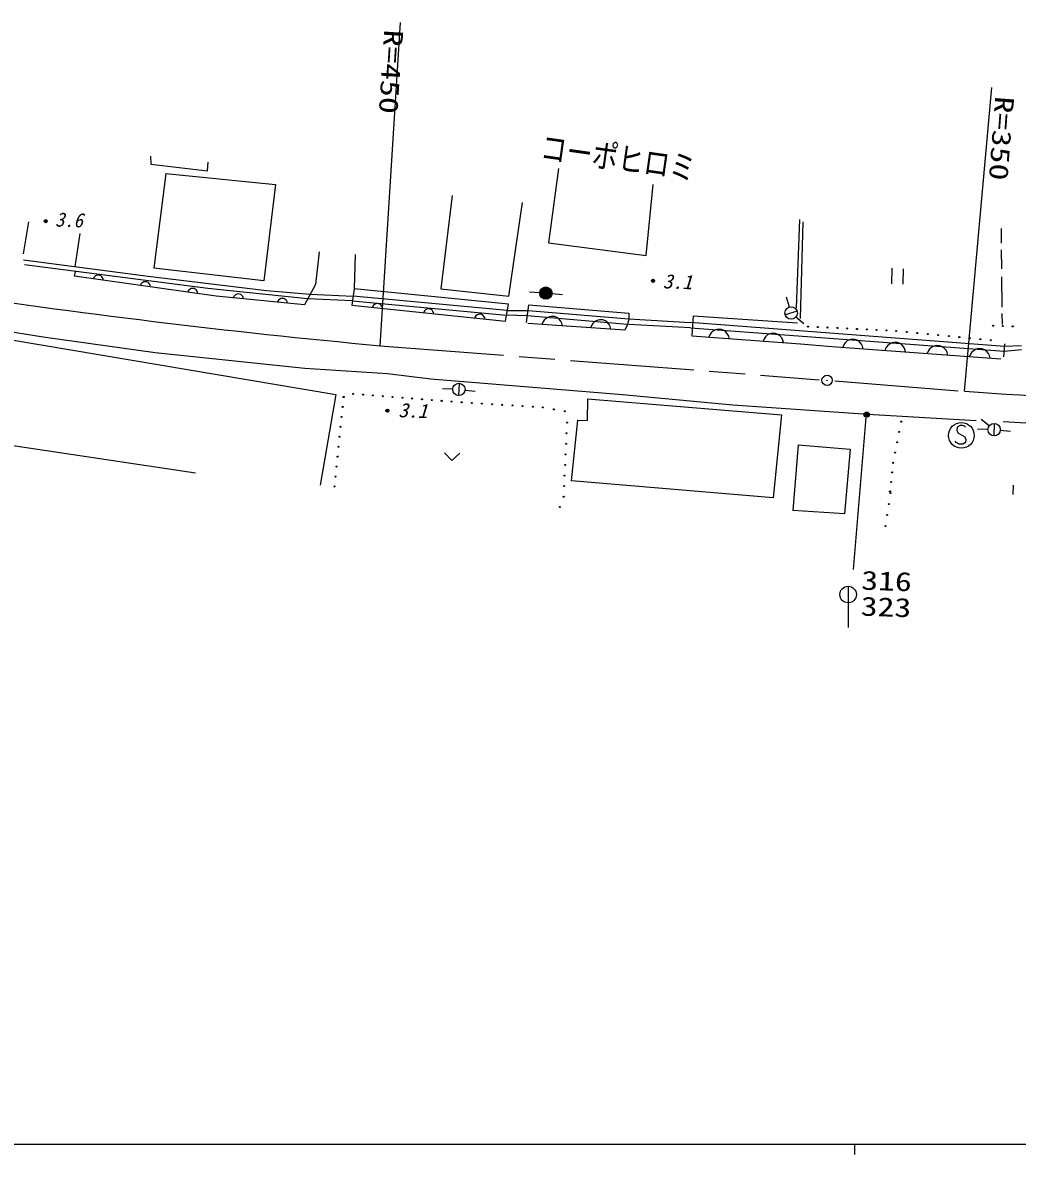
# Model space of a CAD drawing. Units: millimetres, scale not verified. Extents: x 40000 to 680000, y 20000 to 380000.
# Drawn here: x 187274 to 283793, y 204000 to 313862 of the extents above; entities that cross this region are included whole.
import ezdxf
from ezdxf.enums import TextEntityAlignment as Align

# ---------------------------------------------------------------- set-up
doc = ezdxf.new("R2010")
doc.units = ezdxf.units.MM
doc.header["$LTSCALE"] = 1000
doc.linetypes.add('CHAIN', pattern=[18.5, 12, -1.5, 3.5, -1.5])
doc.linetypes.add('DASHED', pattern=[7.5, 6, -1.5])
for name, color, linetype, lineweight in [('M-BGD', 7, 'Continuous', 25), ('M-BGD-EXST', 2, 'Continuous', 25), ('M-BMK', 3, 'CHAIN', 25), ('M-BMK-SRVR', 3, 'Continuous', 25), ('M-STR-HTXT', 5, 'Continuous', 25), ('M-STR-STRC', 5, 'Continuous', 25), ('M-TTL-BAND', 7, 'Continuous', 25)]:
    doc.layers.add(name, color=color, linetype=linetype, lineweight=lineweight)
doc.styles.add('ＭＳ ゴシック', font='')
doc.styles.get('ＭＳ ゴシック').set_extended_font_data('MS Gothic')

# ---------------------------------------------------------------- blocks, each defined once
blk = doc.blocks.new('110')
at = {"color": 7, "linetype": 'Continuous', "lineweight": 25}
blk.add_circle((0, 0), 0.05, dxfattribs=at)
blk = doc.blocks.new('210')
at = {"color": 7, "linetype": 'Continuous', "lineweight": 25}
blk.add_circle((0, 0), 0.05, dxfattribs=at)
blk = doc.blocks.new('310')
at = {"color": 7, "linetype": 'Continuous', "lineweight": 25}
blk.add_circle((0, 0), 0.05, dxfattribs=at)
blk = doc.blocks.new('410')
at = {"color": 7, "linetype": 'Continuous', "lineweight": 25}
blk.add_circle((0, 0), 0.05, dxfattribs=at)
blk = doc.blocks.new('91')
at = {"color": 7, "linetype": 'Continuous', "lineweight": 25}
blk.add_circle((0, 0), 0.05, dxfattribs=at)
blk = doc.blocks.new('101')
at = {"color": 7, "linetype": 'Continuous', "lineweight": 25}
blk.add_circle((0, 0), 0.05, dxfattribs=at)
blk = doc.blocks.new('111')
at = {"color": 7, "linetype": 'Continuous', "lineweight": 25}
blk.add_circle((0, 0), 0.05, dxfattribs=at)
blk = doc.blocks.new('131')
at = {"color": 7, "linetype": 'Continuous', "lineweight": 25}
blk.add_circle((0, 0), 0.05, dxfattribs=at)
blk = doc.blocks.new('141')
at = {"color": 7, "linetype": 'Continuous', "lineweight": 25}
blk.add_circle((0, 0), 0.05, dxfattribs=at)
blk = doc.blocks.new('151')
at = {"color": 7, "linetype": 'Continuous', "lineweight": 25}
blk.add_circle((0, 0), 0.05, dxfattribs=at)
blk = doc.blocks.new('161')
at = {"color": 7, "linetype": 'Continuous', "lineweight": 25}
blk.add_circle((0, 0), 0.05, dxfattribs=at)
blk = doc.blocks.new('171')
at = {"color": 7, "linetype": 'Continuous', "lineweight": 25}
blk.add_circle((0, 0), 0.05, dxfattribs=at)
blk = doc.blocks.new('181')
at = {"color": 7, "linetype": 'Continuous', "lineweight": 25}
blk.add_circle((0, 0), 0.05, dxfattribs=at)
blk = doc.blocks.new('191')
at = {"color": 7, "linetype": 'Continuous', "lineweight": 25}
blk.add_circle((0, 0), 0.05, dxfattribs=at)
blk = doc.blocks.new('201')
at = {"color": 7, "linetype": 'Continuous', "lineweight": 25}
blk.add_circle((0, 0), 0.05, dxfattribs=at)
blk = doc.blocks.new('211')
at = {"color": 7, "linetype": 'Continuous', "lineweight": 25}
blk.add_circle((0, 0), 0.05, dxfattribs=at)
blk = doc.blocks.new('221')
at = {"color": 7, "linetype": 'Continuous', "lineweight": 25}
blk.add_circle((0, 0), 0.05, dxfattribs=at)

msp = doc.modelspace()

# ---------------------------------------------------------------- linework, layer by layer
at = {"layer": 'M-BGD'}
for p, q in [((199692, 300893), (199697, 300139)), ((199697, 300139), (205200, 299476)), ((205200, 299476), (205292, 300321)), ((201172, 299209), (200012, 290016)), ((201172, 299209), (211810, 298146)), ((239265, 299712), (238308, 292481)), ((211810, 298146), (210676, 288795)), ((247783, 291267), (248465, 298161)), ((228938, 297090), (227867, 288022)), ((234436, 287321), (235790, 296411)), ((187830, 294541), (187335, 291426)), ((262652, 294750), (262326, 286173)), ((262740, 285147), (263001, 294535)), ((192382, 290167), (192845, 293395)), ((282211, 293866), (282225, 292467)), ((238308, 292481), (247783, 291267)), ((216044, 291598), (215676, 288435)), ((219535, 291367), (219435, 288012)), ((282232, 291807), (282250, 289971)), ((187357, 290824), (199448, 289243)), ((205244, 288053), (187443, 290362)), ((192314, 289251), (192408, 289718)), ((206066, 287311), (192314, 289251)), ((194167, 289110), (194110, 288997)), ((194240, 289201), (194167, 289110)), ((194353, 289286), (194240, 289201)), ((194461, 289332), (194353, 289286)), ((194585, 289354), (194461, 289332)), ((194743, 289332), (194585, 289354)), ((194857, 289276), (194743, 289332)), ((194947, 289202), (194857, 289276)), ((195032, 289089), (194947, 289202)), ((195078, 288982), (195032, 289089)), ((195101, 288858), (195078, 288982)), ((199448, 289243), (210944, 287854)), ((210676, 288795), (200012, 290016)), ((271622, 290013), (271570, 288514)), ((272709, 288475), (272761, 289974)), ((282258, 289182), (282288, 286250)), ((198751, 288464), (198695, 288351)), ((198824, 288555), (198751, 288464)), ((198937, 288640), (198824, 288555)), ((199045, 288685), (198937, 288640)), ((199169, 288708), (199045, 288685)), ((199327, 288686), (199169, 288708)), ((199441, 288629), (199327, 288686)), ((199531, 288556), (199441, 288629)), ((199616, 288443), (199531, 288556)), ((199662, 288335), (199616, 288443)), ((199685, 288211), (199662, 288335)), ((203408, 287908), (203335, 287817)), ((203521, 287993), (203408, 287908)), ((203629, 288039), (203521, 287993)), ((203753, 288061), (203629, 288039)), ((203912, 288039), (203753, 288061)), ((204025, 287983), (203912, 288039)), ((204115, 287909), (204025, 287983)), ((204200, 287796), (204115, 287909)), ((214930, 287036), (205244, 288053)), ((210944, 287854), (215175, 287497)), ((215676, 288435), (214620, 286454)), ((219435, 288012), (219204, 286421)), ((234408, 286527), (219435, 288012)), ((227867, 288022), (234436, 287321)), ((203335, 287817), (203279, 287704)), ((204246, 287689), (204200, 287796)), ((204269, 287565), (204246, 287689)), ((214620, 286454), (206066, 287311)), ((207758, 287262), (207707, 287147)), ((207828, 287356), (207758, 287262)), ((207938, 287445), (207828, 287356)), ((208043, 287495), (207938, 287445)), ((208166, 287523), (208043, 287495)), ((208326, 287507), (208166, 287523)), ((208441, 287455), (208326, 287507)), ((208535, 287385), (208441, 287455)), ((208624, 287276), (208535, 287385)), ((208674, 287171), (208624, 287276)), ((208702, 287047), (208674, 287171)), ((212035, 286834), (211984, 286718)), ((212105, 286927), (212035, 286834)), ((212214, 287017), (212105, 286927)), ((212320, 287067), (212214, 287017)), ((212443, 287095), (212320, 287067)), ((212602, 287079), (212443, 287095)), ((212718, 287027), (212602, 287079)), ((212811, 286957), (212718, 287027)), ((212901, 286848), (212811, 286957)), ((212951, 286742), (212901, 286848)), ((212979, 286619), (212951, 286742)), ((219265, 286843), (234227, 285473)), ((234303, 285917), (219335, 287325)), ((237449, 287642), (236451, 287701)), ((238646, 287552), (239642, 287462)), ((261679, 286250), (261401, 287210)), ((219204, 286421), (234125, 284883)), ((221245, 286331), (221193, 286216)), ((221315, 286424), (221245, 286331)), ((221425, 286514), (221315, 286424)), ((221531, 286563), (221425, 286514)), ((221654, 286591), (221531, 286563)), ((221813, 286574), (221654, 286591)), ((221928, 286522), (221813, 286574)), ((222022, 286452), (221928, 286522)), ((222111, 286342), (222022, 286452)), ((222160, 286237), (222111, 286342)), ((222188, 286113), (222160, 286237)), ((226219, 285819), (226167, 285703)), ((226289, 285912), (226219, 285819)), ((226399, 286001), (226289, 285912)), ((226505, 286050), (226399, 286001)), ((226628, 286078), (226505, 286050)), ((226787, 286062), (226628, 286078)), ((226902, 286009), (226787, 286062)), ((226996, 285940), (226902, 286009)), ((227085, 285830), (226996, 285940)), ((227134, 285724), (227085, 285830)), ((227162, 285601), (227134, 285724)), ((234125, 284883), (234408, 286527)), ((236164, 284763), (236382, 286461)), ((236311, 285909), (246091, 285106)), ((236382, 286461), (246110, 285650)), ((246110, 285650), (246091, 285106)), ((262415, 285859), (261274, 285488)), ((175661, 285506), (189262, 283376)), ((231193, 285306), (231141, 285191)), ((231263, 285399), (231193, 285306)), ((231373, 285488), (231263, 285399)), ((231478, 285538), (231373, 285488)), ((231602, 285565), (231478, 285538)), ((231761, 285549), (231602, 285565)), ((231876, 285497), (231761, 285549)), ((231970, 285427), (231876, 285497)), ((232059, 285317), (231970, 285427)), ((232108, 285212), (232059, 285317)), ((232136, 285088), (232108, 285212)), ((245966, 284565), (236245, 285396)), ((245719, 284011), (236301, 284657)), ((237754, 284798), (237658, 284564)), ((237887, 284989), (237754, 284798)), ((238100, 285175), (237887, 284989)), ((238308, 285281), (238100, 285175)), ((238553, 285344), (238308, 285281)), ((238872, 285323), (238553, 285344)), ((239106, 285226), (238872, 285323)), ((239298, 285093), (239106, 285226)), ((239484, 284880), (239298, 285093)), ((239590, 284672), (239484, 284880)), ((239653, 284427), (239590, 284672)), ((242596, 284666), (242463, 284475)), ((242809, 284852), (242596, 284666)), ((243017, 284958), (242809, 284852)), ((243262, 285022), (243017, 284958)), ((243581, 285000), (243262, 285022)), ((243815, 284904), (243581, 285000)), ((244006, 284770), (243815, 284904)), ((244192, 284557), (244006, 284770)), ((244298, 284349), (244192, 284557)), ((245966, 284565), (245719, 284011)), ((246091, 285106), (245966, 284565)), ((282539, 282409), (252046, 284741)), ((252342, 285414), (252219, 283446)), ((252342, 285414), (262461, 284717)), ((262308, 285292), (263080, 284656)), ((282295, 285619), (282306, 284549)), ((242463, 284475), (242366, 284241)), ((244362, 284104), (244298, 284349)), ((252077, 284244), (282504, 281972)), ((252219, 283446), (262744, 282679)), ((253950, 283561), (253853, 283327)), ((254084, 283751), (253950, 283561)), ((254299, 283936), (254084, 283751)), ((254507, 284042), (254299, 283936)), ((254752, 284104), (254507, 284042)), ((255071, 284081), (254752, 284104)), ((255305, 283983), (255071, 284081)), ((255495, 283849), (255305, 283983)), ((255680, 283635), (255495, 283849)), ((255785, 283427), (255680, 283635)), ((259561, 283553), (259347, 283368)), ((259769, 283658), (259561, 283553)), ((260014, 283720), (259769, 283658)), ((260334, 283697), (260014, 283720)), ((260567, 283600), (260334, 283697)), ((260758, 283465), (260567, 283600)), ((260943, 283251), (260758, 283465)), ((186207, 283072), (217664, 277754)), ((189262, 283376), (200124, 281831)), ((255848, 283182), (255785, 283427)), ((259213, 283177), (259116, 282943)), ((259347, 283368), (259213, 283177)), ((261048, 283043), (260943, 283251)), ((261110, 282798), (261048, 283043)), ((262744, 282679), (265792, 282432)), ((265792, 282432), (282198, 281215)), ((266943, 282587), (266845, 282354)), ((267077, 282778), (266943, 282587)), ((267291, 282963), (267077, 282778)), ((267500, 283067), (267291, 282963)), ((267745, 283129), (267500, 283067)), ((268064, 283106), (267745, 283129)), ((268298, 283008), (268064, 283106)), ((268488, 282874), (268298, 283008)), ((268673, 282660), (268488, 282874)), ((268778, 282451), (268673, 282660)), ((268840, 282206), (268778, 282451)), ((271179, 282474), (271044, 282283)), ((271393, 282658), (271179, 282474)), ((271601, 282763), (271393, 282658)), ((271847, 282825), (271601, 282763)), ((272166, 282802), (271847, 282825)), ((272399, 282704), (272166, 282802)), ((272590, 282570), (272399, 282704)), ((272774, 282355), (272590, 282570)), ((272879, 282147), (272774, 282355)), ((275495, 282354), (275280, 282169)), ((275703, 282459), (275495, 282354)), ((275948, 282521), (275703, 282459)), ((276267, 282497), (275948, 282521)), ((276501, 282400), (276267, 282497)), ((276691, 282265), (276501, 282400)), ((282560, 282674), (282459, 281416)), ((200124, 281831), (214654, 280323)), ((271044, 282283), (270947, 282050)), ((272941, 281902), (272879, 282147)), ((275146, 281979), (275048, 281745)), ((275280, 282169), (275146, 281979)), ((276876, 282051), (276691, 282265)), ((276981, 281843), (276876, 282051)), ((277043, 281597), (276981, 281843)), ((279248, 281675), (279150, 281441)), ((279382, 281865), (279248, 281675)), ((279596, 282050), (279382, 281865)), ((279805, 282155), (279596, 282050)), ((280050, 282217), (279805, 282155)), ((280369, 282193), (280050, 282217)), ((280602, 282096), (280369, 282193)), ((280793, 281961), (280602, 282096)), ((280978, 281747), (280793, 281961)), ((281083, 281538), (280978, 281747)), ((281145, 281293), (281083, 281538)), ((214654, 280323), (222669, 279798)), ((222669, 279798), (226882, 279283)), ((226882, 279283), (245489, 277755)), ((229001, 278280), (228002, 278315)), ((229621, 278858), (229580, 277659)), ((230197, 278192), (231191, 278080)), ((217664, 277754), (216131, 268977)), ((242093, 277358), (242050, 275225)), ((242093, 277358), (260909, 275790)), ((245489, 277755), (256190, 276749)), ((256190, 276749), (269282, 275863)), ((260909, 275790), (260093, 267718)), ((269282, 275863), (279783, 275231)), ((240527, 269375), (241142, 275288)), ((241142, 275288), (242050, 275225)), ((281065, 274720), (280278, 275338)), ((281557, 274949), (281516, 273750)), ((288581, 274752), (282417, 275121)), ((280937, 274364), (279937, 274387)), ((282134, 274291), (283129, 274194)), ((204054, 270135), (184727, 273018)), ((262529, 272871), (261993, 266516)), ((262529, 272871), (267569, 272444)), ((228203, 272114), (228927, 271368)), ((228927, 271368), (229702, 272061)), ((267569, 272444), (267036, 266183)), ((260093, 267718), (240527, 269375)), ((283395, 268966), (283364, 268066)), ((267036, 266183), (261993, 266516))]:
    msp.add_line(p, q, dxfattribs=at)
at = {"layer": 'M-BGD', "linetype": 'DASHED'}
for p, q in [((219265, 286843), (214930, 287036)), ((215175, 287497), (219335, 287325)), ((234303, 285917), (236311, 285909)), ((236245, 285396), (234227, 285473)), ((252077, 284244), (245966, 284565)), ((246091, 285106), (252046, 284741)), ((284204, 282498), (282539, 282409)), ((282504, 281972), (284181, 282122))]:
    msp.add_line(p, q, dxfattribs=at)
at = {"layer": 'M-BGD'}
for centre, radius in [((189520, 294588), 150), ((189520, 294588), 90), ((189520, 294588), 30), ((248435, 288795), 150), ((238048, 287606), 600), ((238048, 287606), 528), ((238048, 287606), 456), ((238048, 287606), 384), ((238048, 287606), 312), ((238048, 287606), 240), ((248435, 288795), 90), ((248435, 288795), 30), ((238048, 287606), 168), ((238048, 287606), 96), ((238048, 287606), 24), ((261845, 285673), 600), ((267283, 284172), 50), ((268233, 284124), 50), ((269184, 284076), 50), ((270134, 284028), 50), ((274077, 283731), 50), ((229601, 278259), 600), ((218423, 277522), 50), ((219356, 277825), 50), ((220309, 277750), 50), ((221262, 277674), 50), ((222215, 277599), 50), ((223168, 277524), 50), ((224121, 277449), 50), ((225074, 277374), 50), ((226027, 277298), 50), ((226980, 277223), 50), ((227933, 277148), 50), ((228886, 277073), 50), ((229871, 277011), 50), ((230856, 276948), 50), ((231841, 276886), 50), ((232826, 276823), 50), ((218325, 276557), 50), ((222669, 276201), 150), ((222669, 276201), 90), ((222669, 276201), 30), ((233811, 276761), 50), ((234797, 276699), 50), ((235782, 276636), 50), ((236767, 276574), 50), ((237752, 276512), 50), ((238821, 276323), 50), ((239890, 276134), 50), ((218127, 274626), 50), ((218226, 275592), 50), ((240103, 275036), 50), ((272529, 275128), 50), ((281536, 274350), 600), ((218028, 273661), 50), ((240055, 274008), 50), ((272333, 274128), 50), ((217929, 272696), 50), ((240007, 272980), 50), ((272138, 273129), 50), ((217830, 271731), 50), ((271942, 272130), 50), ((217731, 270766), 50), ((239911, 270924), 50), ((271746, 271131), 50), ((217632, 269800), 50), ((239864, 269895), 50), ((271538, 269279), 50), ((271642, 270205), 50), ((217533, 268835), 50), ((239816, 268867), 50), ((271434, 268352), 50), ((271482, 268190), 50), ((239768, 267839), 50), ((271320, 267122), 50), ((239398, 266846), 50), ((271157, 266055), 50), ((270995, 264988), 50)]:
    msp.add_circle(centre, radius, dxfattribs=at)
at = {"layer": 'M-BGD-EXST'}
for p, q in [((278259, 274746), (277959, 274596)), ((278459, 274746), (278259, 274746)), ((278659, 274696), (278459, 274746)), ((278759, 274596), (278659, 274696)), ((277959, 274596), (277909, 274296)), ((277909, 274296), (278009, 274046)), ((278009, 274046), (278709, 273646)), ((278709, 273646), (278809, 273396)), ((277859, 273096), (277759, 273246)), ((278159, 272946), (277859, 273096)), ((278509, 272946), (278159, 272946)), ((278759, 273096), (278509, 272946)), ((278809, 273396), (278759, 273096))]:
    msp.add_line(p, q, dxfattribs=at)
msp.add_circle((278359, 273796), 1250, dxfattribs=at)
at = {"layer": 'M-BMK'}
for p, q in [((221980, 282495), (264577, 279199)), ((266073, 279082), (278673, 278079))]:
    msp.add_line(p, q, dxfattribs=at)
at = {"layer": 'M-BMK', "linetype": 'Continuous'}
for centre, radius, start, end in [((295794, 1072452), 793398, 261.46484, 264.66162), ((303510, 608980), 331832, 265.70752, 280.54297)]:
    msp.add_arc(centre, radius, start, end, dxfattribs=at)
at = {"layer": 'M-BMK-SRVR'}
for radius in [500, 20]:
    msp.add_circle((265325, 279141), radius, dxfattribs=at)
at = {"layer": 'M-STR-HTXT'}
for p, q in [((221980, 282495), (223933, 313862)), ((278673, 278079), (281332, 307579))]:
    msp.add_line(p, q, dxfattribs=at)
at = {"layer": 'M-STR-STRC'}
for p, q in [((269077, 275544), (267854, 260776)), ((267373, 259145), (267373, 255145))]:
    msp.add_line(p, q, dxfattribs=at)
for centre, radius in [((269174, 275812), 250), ((269174, 275812), 150), ((269174, 275812), 50), ((267373, 258345), 800)]:
    msp.add_circle(centre, radius, dxfattribs=at)
at = {"layer": 'M-TTL-BAND'}
for p, q in [((40000, 205000), (579000, 205000)), ((268000, 205000), (268000, 204000))]:
    msp.add_line(p, q, dxfattribs=at)

# ---------------------------------------------------------------- block references
at = {"layer": 'M-BGD', "xscale": 1000, "yscale": 1000}
for name, p in [('110', (263481, 284363)), ('210', (264431, 284315)), ('310', (265382, 284267)), ('410', (266332, 284220)), ('91', (271085, 283981)), ('101', (272035, 283933)), ('111', (273056, 283832)), ('131', (275098, 283630)), ('141', (276119, 283529)), ('151', (277140, 283428)), ('201', (281441, 284443)), ('211', (282390, 284409)), ('221', (283339, 284376)), ('161', (278161, 283328)), ('171', (279182, 283227)), ('181', (280203, 283126)), ('191', (281224, 283025)), ('91', (239959, 271952))]:
    msp.add_blockref(name, p, dxfattribs=at)

# ---------------------------------------------------------------- texts
at = {"layer": 'M-BGD', "style": 'ＭＳ ゴシック', "width": 0.8}
msp.add_text('コーポヒロミ', height=2309, rotation=352, dxfattribs=at).set_placement((237323, 299963), align=Align.BOTTOM_LEFT)
at = {"layer": 'M-BGD', "style": 'ＭＳ ゴシック', "oblique": 15, "width": 0.95}
msp.add_text('3.6', height=1386, rotation=358, dxfattribs=at).set_placement((190391, 293653), align=Align.BOTTOM_LEFT)
at = {"layer": 'M-BGD', "style": 'ＭＳ ゴシック', "oblique": 15}
for p in [(249367, 287657), (223697, 275150)]:
    msp.add_text('3.1', height=1386, rotation=358, dxfattribs=at).set_placement(p, align=Align.BOTTOM_LEFT)
at = {"layer": 'M-STR-HTXT', "style": 'ＭＳ ゴシック', "width": 1.3}
for s, rotation, p in [('R=450', 266.3, (221815, 313261)), ('R=350', 265.7, (281094, 306809))]:
    msp.add_text(s, height=1848, rotation=rotation, dxfattribs=at).set_placement(p, align=Align.BOTTOM_LEFT)
at = {"layer": 'M-STR-STRC', "style": 'ＭＳ ゴシック', "width": 1.3}
for s, p in [('316', (268602, 258268)), ('323', (268549, 255749))]:
    msp.add_text(s, height=1848, rotation=358, dxfattribs=at).set_placement(p, align=Align.BOTTOM_LEFT)

doc.saveas('drawing.dxf')
